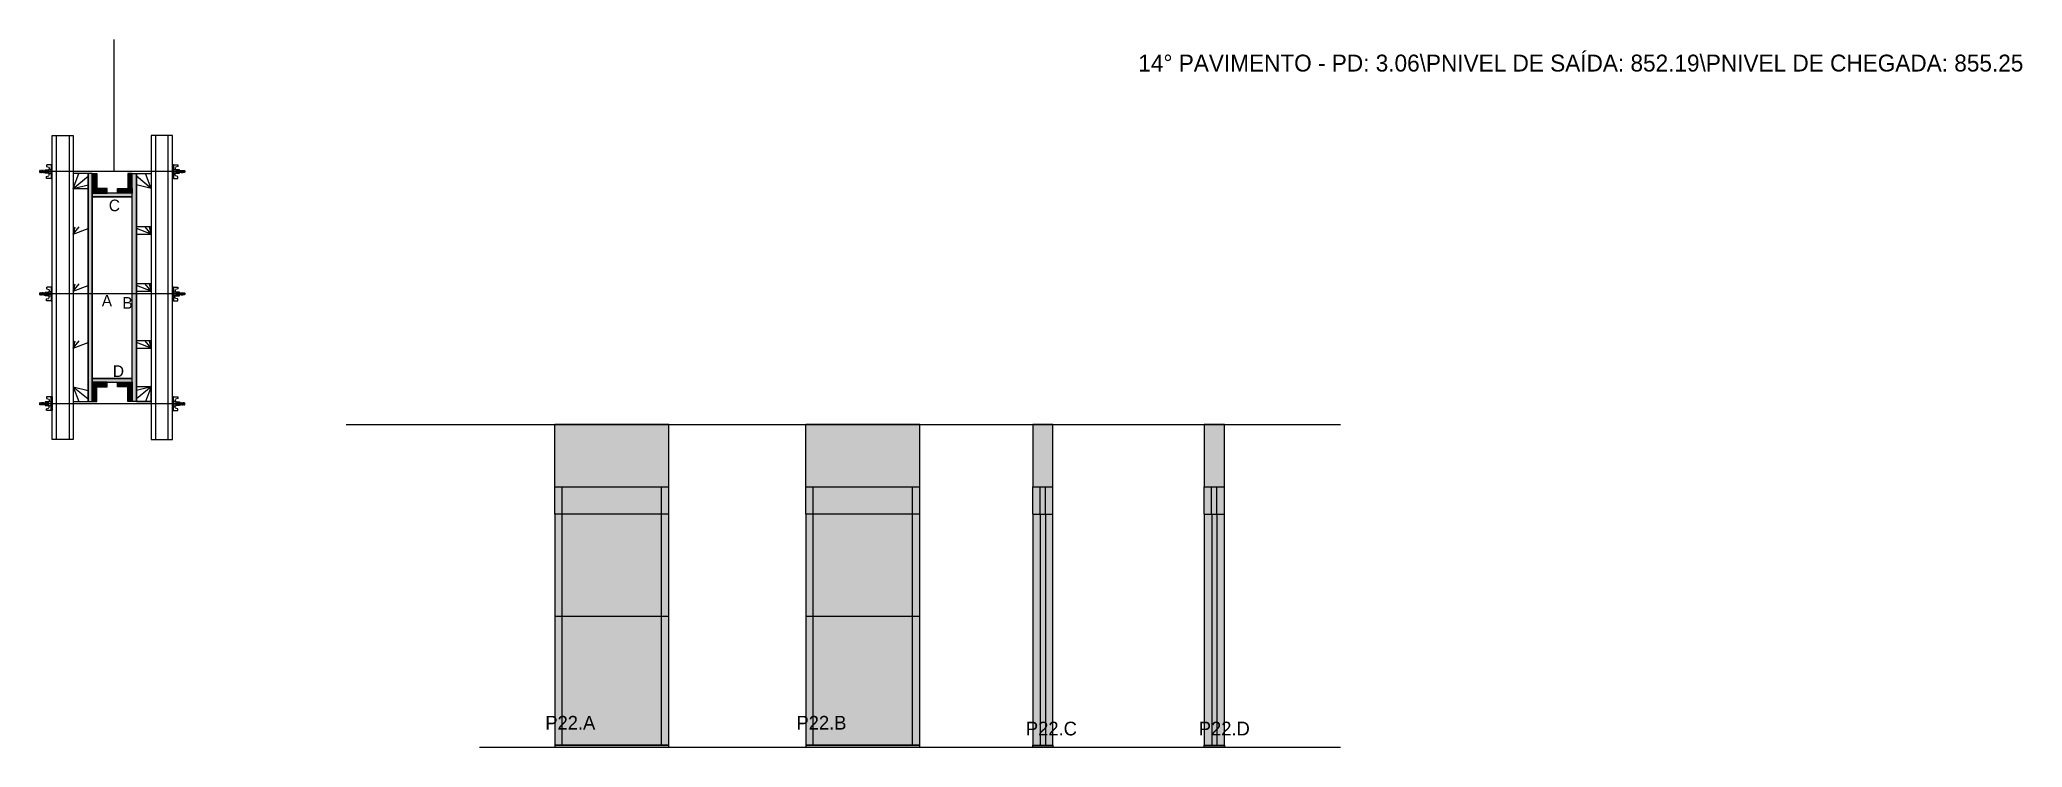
# Model space of a CAD drawing. Header units: metres. Extents: x 7397 to 9275, y 6288 to 6958.
import ezdxf

# ---------------------------------------------------------------- set-up
doc = ezdxf.new("R2010")
doc.units = ezdxf.units.M
for name, color, linetype in [('CHAPA', 7, 'Continuous'), ('COTA', 7, 'Continuous'), ('Hachura', 7, 'Continuous'), ('Madeira', 7, 'Continuous'), ('NOMENCLATURA', 7, 'Continuous'), ('Nível', 7, 'Continuous'), ('Painéis', 7, 'Continuous'), ('Perfil Metálico', 7, 'Continuous'), ('SARR_2.2x7', 7, 'Continuous'), ('SARRAFO', 7, 'Continuous'), ('Texto Seção', 7, 'Continuous'), ('TEXTO_GERAL', 7, 'Continuous')]:
    doc.layers.add(name, color=color, linetype=linetype)

msp = doc.modelspace()

# ---------------------------------------------------------------- hatches: boundary and pattern name
at = {"layer": 'COTA'}
h = msp.add_hatch(color=7, dxfattribs=at)
h.dxf.hatch_style = 1
h.paths.add_polyline_path([(7884.8, 6593.6), (7884.8, 6534.6), (7884.8, 6534.6), (7992.8, 6534.6), (7992.8, 6534.6), (7992.8, 6593.6), (7992.8, 6593.6), (7884.8, 6593.6)])
h = msp.add_hatch(color=7, dxfattribs=at)
h.dxf.hatch_style = 1
h.paths.add_polyline_path([(8122.7, 6593.6), (8122.7, 6534.6), (8122.7, 6534.6), (8230.7, 6534.6), (8230.7, 6534.6), (8230.7, 6593.6), (8230.7, 6593.6), (8122.7, 6593.6)])
h = msp.add_hatch(color=7, dxfattribs=at)
h.dxf.hatch_style = 1
h.paths.add_polyline_path([(8356.7, 6534.6), (8356.7, 6593.6), (8356.7, 6593.6), (8337.7, 6593.6), (8337.7, 6593.6), (8337.7, 6534.6), (8337.7, 6534.6), (8356.7, 6534.6), (8356.7, 6534.6)])
h = msp.add_hatch(color=7, dxfattribs=at)
h.dxf.hatch_style = 1
h.paths.add_polyline_path([(8519.2, 6534.6), (8519.2, 6593.6), (8519.2, 6593.6), (8500.2, 6593.6), (8500.2, 6593.6), (8500.2, 6534.6), (8500.2, 6534.6), (8519.2, 6534.6), (8519.2, 6534.6)])
at = {"layer": 'Hachura'}
h = msp.add_hatch(color=7, dxfattribs=at)
h.dxf.hatch_style = 1
h.paths.add_polyline_path([(7446.5, 6831.3), (7442.5, 6831.3), (7442.5, 6831.3), (7442.5, 6615.3), (7442.5, 6615.3), (7446.5, 6615.3), (7446.5, 6615.3), (7446.5, 6831.3)])
h = msp.add_hatch(color=7, dxfattribs=at)
h.dxf.hatch_style = 1
h.paths.add_polyline_path([(7446.5, 6831.3), (7442.5, 6831.3), (7442.5, 6831.3), (7442.5, 6615.3), (7442.5, 6615.3), (7446.5, 6615.3), (7446.5, 6615.3), (7446.5, 6831.3)])
h = msp.add_hatch(color=7, dxfattribs=at)
h.dxf.hatch_style = 1
h.paths.add_polyline_path([(7446.5, 6817.3), (7450.9, 6817.3), (7450.9, 6817.3), (7450.9, 6831.3), (7450.9, 6831.3), (7446.5, 6831.3), (7446.5, 6831.3), (7446.5, 6817.3)])
h = msp.add_hatch(color=7, dxfattribs=at)
h.dxf.hatch_style = 1
h.paths.add_polyline_path([(7484.5, 6817.3), (7480.1, 6817.3), (7480.1, 6817.3), (7480.1, 6831.3), (7480.1, 6831.3), (7484.5, 6831.3), (7484.5, 6831.3), (7484.5, 6817.3)])
h = msp.add_hatch(color=7, dxfattribs=at)
h.dxf.hatch_style = 1
h.paths.add_polyline_path([(7484.5, 6831.3), (7488.5, 6831.3), (7488.5, 6831.3), (7488.5, 6615.3), (7488.5, 6615.3), (7484.5, 6615.3), (7484.5, 6615.3), (7484.5, 6831.3)])
h = msp.add_hatch(color=7, dxfattribs=at)
h.dxf.hatch_style = 1
h.paths.add_polyline_path([(7484.5, 6831.3), (7488.5, 6831.3), (7488.5, 6831.3), (7488.5, 6615.3), (7488.5, 6615.3), (7484.5, 6615.3), (7484.5, 6615.3), (7484.5, 6831.3)])
h = msp.add_hatch(color=7, dxfattribs=at)
h.dxf.hatch_style = 1
h.paths.add_polyline_path([(7446.5, 6812.9), (7446.5, 6817.3), (7446.5, 6817.3), (7460.5, 6817.3), (7460.5, 6817.3), (7460.5, 6812.9), (7460.5, 6812.9), (7446.5, 6812.9)])
h = msp.add_hatch(color=7, dxfattribs=at)
h.dxf.hatch_style = 1
h.paths.add_polyline_path([(7484.5, 6809.3), (7484.5, 6812.9), (7484.5, 6812.9), (7446.5, 6812.9), (7446.5, 6812.9), (7446.5, 6809.3), (7446.5, 6809.3), (7484.5, 6809.3)])
h = msp.add_hatch(color=7, dxfattribs=at)
h.dxf.hatch_style = 1
h.paths.add_polyline_path([(7484.5, 6809.3), (7484.5, 6812.9), (7484.5, 6812.9), (7446.5, 6812.9), (7446.5, 6812.9), (7446.5, 6809.3), (7446.5, 6809.3), (7484.5, 6809.3)])
h = msp.add_hatch(color=7, dxfattribs=at)
h.dxf.hatch_style = 1
h.paths.add_polyline_path([(7484.5, 6812.9), (7484.5, 6817.3), (7484.5, 6817.3), (7470.5, 6817.3), (7470.5, 6817.3), (7470.5, 6812.9), (7470.5, 6812.9), (7484.5, 6812.9)])
h = msp.add_hatch(color=7, dxfattribs=at)
h.dxf.hatch_style = 1
h.paths.add_polyline_path([(7484.5, 6633.7), (7484.5, 6637.3), (7484.5, 6637.3), (7446.5, 6637.3), (7446.5, 6637.3), (7446.5, 6633.7), (7446.5, 6633.7), (7484.5, 6633.7)])
h = msp.add_hatch(color=7, dxfattribs=at)
h.dxf.hatch_style = 1
h.paths.add_polyline_path([(7484.5, 6633.7), (7484.5, 6637.3), (7484.5, 6637.3), (7446.5, 6637.3), (7446.5, 6637.3), (7446.5, 6633.7), (7446.5, 6633.7), (7484.5, 6633.7)])
h = msp.add_hatch(color=7, dxfattribs=at)
h.dxf.hatch_style = 1
h.paths.add_polyline_path([(7446.5, 6629.3), (7446.5, 6633.7), (7446.5, 6633.7), (7460.5, 6633.7), (7460.5, 6633.7), (7460.5, 6629.3), (7460.5, 6629.3), (7446.5, 6629.3)])
h = msp.add_hatch(color=7, dxfattribs=at)
h.dxf.hatch_style = 1
h.paths.add_polyline_path([(7484.5, 6629.3), (7484.5, 6633.7), (7484.5, 6633.7), (7470.5, 6633.7), (7470.5, 6633.7), (7470.5, 6629.3), (7470.5, 6629.3), (7484.5, 6629.3)])
h = msp.add_hatch(color=7, dxfattribs=at)
h.dxf.hatch_style = 1
h.paths.add_polyline_path([(7446.5, 6629.3), (7450.9, 6629.3), (7450.9, 6629.3), (7450.9, 6615.3), (7450.9, 6615.3), (7446.5, 6615.3), (7446.5, 6615.3), (7446.5, 6629.3)])
h = msp.add_hatch(color=7, dxfattribs=at)
h.dxf.hatch_style = 1
h.paths.add_polyline_path([(7484.5, 6629.3), (7480.1, 6629.3), (7480.1, 6629.3), (7480.1, 6615.3), (7480.1, 6615.3), (7484.5, 6615.3), (7484.5, 6615.3), (7484.5, 6629.3)])
h = msp.add_hatch(color=7, dxfattribs=at)
h.dxf.hatch_style = 1
h.paths.add_polyline_path([(7992.8, 6534.6), (7884.8, 6534.6), (7884.8, 6534.6), (7884.8, 6287.6), (7884.8, 6287.6), (7992.8, 6287.6), (7992.8, 6287.6), (7992.8, 6534.6)])
h = msp.add_hatch(color=7, dxfattribs=at)
h.dxf.hatch_style = 1
h.paths.add_polyline_path([(8230.7, 6534.6), (8122.7, 6534.6), (8122.7, 6534.6), (8122.7, 6287.6), (8122.7, 6287.6), (8230.7, 6287.6), (8230.7, 6287.6), (8230.7, 6534.6)])
h = msp.add_hatch(color=7, dxfattribs=at)
h.dxf.hatch_style = 1
h.paths.add_polyline_path([(8356.7, 6534.6), (8337.7, 6534.6), (8337.7, 6534.6), (8337.7, 6287.6), (8337.7, 6287.6), (8356.7, 6287.6), (8356.7, 6287.6), (8356.7, 6534.6)])
h = msp.add_hatch(color=7, dxfattribs=at)
h.dxf.hatch_style = 1
h.paths.add_polyline_path([(8519.2, 6534.6), (8500.2, 6534.6), (8500.2, 6534.6), (8500.2, 6287.6), (8500.2, 6287.6), (8519.2, 6287.6), (8519.2, 6287.6), (8519.2, 6534.6)])

# ---------------------------------------------------------------- linework, layer by layer
at = {"layer": 'CHAPA', "color": 7, "lineweight": 25}
for points in [[(7446.5, 6831.3), (7442.5, 6831.3), (7442.5, 6615.3), (7446.5, 6615.3)], [(7446.5, 6831.3), (7442.5, 6831.3), (7442.5, 6615.3), (7446.5, 6615.3)], [(7484.5, 6831.3), (7488.5, 6831.3), (7488.5, 6615.3), (7484.5, 6615.3)], [(7484.5, 6831.3), (7488.5, 6831.3), (7488.5, 6615.3), (7484.5, 6615.3)], [(7484.5, 6809.3), (7484.5, 6812.9), (7446.5, 6812.9), (7446.5, 6809.3)], [(7484.5, 6809.3), (7484.5, 6812.9), (7446.5, 6812.9), (7446.5, 6809.3)], [(7484.5, 6633.7), (7484.5, 6637.3), (7446.5, 6637.3), (7446.5, 6633.7)], [(7484.5, 6633.7), (7484.5, 6637.3), (7446.5, 6637.3), (7446.5, 6633.7)]]:
    msp.add_lwpolyline(points, close=True, dxfattribs=at)
at = {"layer": 'COTA', "color": 7, "lineweight": 25}
for p, q in [((7884.8, 6534.6), (7884.8, 6593.6)), ((7992.8, 6593.6), (7884.8, 6593.6)), ((7992.8, 6534.6), (7992.8, 6593.6)), ((8230.7, 6593.6), (8122.7, 6593.6)), ((8122.7, 6534.6), (8122.7, 6593.6)), ((8230.7, 6534.6), (8230.7, 6593.6))]:
    msp.add_line(p, q, dxfattribs=at)
for points in [[(8356.7, 6534.6), (8356.7, 6593.6), (8337.7, 6593.6), (8337.7, 6534.6)], [(8519.2, 6534.6), (8519.2, 6593.6), (8500.2, 6593.6), (8500.2, 6534.6)]]:
    msp.add_lwpolyline(points, dxfattribs=at)
at = {"layer": 'Defpoints', "color": 7, "lineweight": 25}
msp.add_line((7467.4, 6833.3), (7467.4, 6958.3), dxfattribs=at)
at = {"layer": 'Hachura', "color": 7, "lineweight": 25}
for p, q in [((7403.3, 6839.7), (7403.3, 6838.1)), ((7408.5, 6839.7), (7403.4, 6839.7)), ((7407.6, 6839.7), (7407.6, 6826.8)), ((7407.6, 6839.7), (7407.6, 6834.6)), ((7407.6, 6839.6), (7408.5, 6839.6)), ((7407.6, 6839.4), (7408.5, 6839.4)), ((7407.6, 6839.1), (7408.5, 6839.1)), ((7407.6, 6838.6), (7408.5, 6838.6)), ((7408.5, 6826.8), (7408.5, 6839.7)), ((7522.5, 6826.8), (7522.5, 6839.7)), ((7522.5, 6839.7), (7527.6, 6839.7)), ((7523.4, 6839.6), (7522.5, 6839.6)), ((7523.4, 6839.4), (7522.5, 6839.4)), ((7523.4, 6839.1), (7522.5, 6839.1)), ((7523.4, 6838.6), (7522.5, 6838.6)), ((7523.4, 6839.7), (7523.4, 6826.8)), ((7523.4, 6839.7), (7523.4, 6834.6)), ((7527.6, 6839.7), (7527.6, 6838.1)), ((7397, 6834.3), (7396.7, 6834)), ((7396.7, 6834), (7396.7, 6832.7)), ((7397, 6832.4), (7396.7, 6832.7)), ((7397.3, 6834.3), (7397, 6834.3)), ((7397, 6834.3), (7397, 6834.3)), ((7397, 6832.4), (7397, 6834.3)), ((7397.7, 6832.4), (7397, 6833.7)), ((7397.6, 6832.3), (7397, 6833.4)), ((7397, 6832.9), (7397.3, 6832.2)), ((7397, 6832.6), (7397.1, 6832.4)), ((7397.1, 6832.4), (7397, 6832.4)), ((7397.3, 6834.3), (7398.3, 6832.4)), ((7397.3, 6834.3), (7398.3, 6832.4)), ((7397.4, 6834.4), (7398.5, 6832.2)), ((7398.7, 6832.3), (7397.7, 6834.4)), ((7397.7, 6832.4), (7398.3, 6832.4)), ((7398.5, 6834.3), (7397.8, 6834.3)), ((7398.8, 6832.4), (7397.8, 6834.3)), ((7398.5, 6834.3), (7399.5, 6832.4)), ((7398.6, 6834.4), (7399.7, 6832.2)), ((7399.9, 6832.3), (7398.8, 6834.4)), ((7399.5, 6832.4), (7398.8, 6832.4)), ((7399.7, 6834.3), (7399, 6834.3)), ((7400, 6832.4), (7399, 6834.3)), ((7399.2, 6834.3), (7399, 6834.3)), ((7399.7, 6834.4), (7400.8, 6832.2)), ((7399.7, 6834.3), (7400.6, 6832.4)), ((7401.1, 6832.3), (7400, 6834.4)), ((7400.2, 6832.4), (7400, 6832.4)), ((7400.8, 6834.3), (7400.2, 6834.3)), ((7401.1, 6832.4), (7400.2, 6834.3)), ((7400.2, 6832.4), (7400.6, 6832.4)), ((7400.8, 6834.3), (7401.8, 6832.4)), ((7401.8, 6833.2), (7401.1, 6834.4)), ((7401.1, 6832.4), (7401.8, 6832.4)), ((7401.8, 6833.4), (7401.3, 6834.3)), ((7401.8, 6834.3), (7401.3, 6834.3)), ((7533.3, 6833.3), (7401.5, 6833.3)), ((7401.8, 6831.6), (7401.8, 6835)), ((7401.8, 6831.6), (7401.8, 6835)), ((7401.8, 6835), (7405, 6835)), ((7401.8, 6833.9), (7405, 6833.9)), ((7401.8, 6832.4), (7405, 6832.4)), ((7405, 6831.6), (7401.8, 6831.6)), ((7403.3, 6838.1), (7405.5, 6837.5)), ((7403.3, 6828.5), (7405.5, 6829.1)), ((7403.3, 6826.8), (7403.3, 6828.5)), ((7407.6, 6826.8), (7403.3, 6826.8)), ((7405, 6835.2), (7405, 6831.4)), ((7407.6, 6835.2), (7405, 6835.2)), ((7405, 6831.4), (7405, 6831.6)), ((7405, 6831.4), (7405, 6831.6)), ((7405, 6831.4), (7407.6, 6831.4)), ((7407.6, 6833.6), (7405.6, 6833.6)), ((7405.6, 6833.1), (7407.6, 6833.1)), ((7405.8, 6837.2), (7405.8, 6835.2)), ((7405.8, 6829.4), (7405.8, 6831.4)), ((7407.6, 6837.7), (7408.5, 6837.7)), ((7407.6, 6836.3), (7408.5, 6836.3)), ((7407.6, 6833.3), (7407.6, 6835.2)), ((7407.6, 6834.6), (7407.6, 6833.9)), ((7407.6, 6833.3), (7408.5, 6833.3)), ((7407.6, 6830.3), (7408.5, 6830.3)), ((7407.6, 6828.8), (7408.5, 6828.8)), ((7407.6, 6828), (7408.5, 6828)), ((7407.6, 6827.5), (7408.5, 6827.5)), ((7407.6, 6827.2), (7408.5, 6827.2)), ((7407.6, 6827), (7408.5, 6827)), ((7407.6, 6826.8), (7408.5, 6826.8)), ((7407.9, 6834.2), (7407.7, 6834.2)), ((7407.7, 6832.3), (7408.1, 6832.3)), ((7408.3, 6834.2), (7407.9, 6834.2)), ((7408.5, 6827.8), (7408.5, 6835.6)), ((7523.4, 6837.7), (7522.5, 6837.7)), ((7523.4, 6836.3), (7522.5, 6836.3)), ((7522.5, 6827.8), (7522.5, 6835.6)), ((7523.4, 6833.3), (7522.5, 6833.3)), ((7523.4, 6830.3), (7522.5, 6830.3)), ((7523.4, 6828.8), (7522.5, 6828.8)), ((7523.4, 6828), (7522.5, 6828)), ((7523.4, 6827.5), (7522.5, 6827.5)), ((7523.4, 6827.2), (7522.5, 6827.2)), ((7523.4, 6827), (7522.5, 6827)), ((7523.4, 6826.8), (7522.5, 6826.8)), ((7522.6, 6834.2), (7523.1, 6834.2)), ((7523.3, 6832.3), (7522.8, 6832.3)), ((7523.1, 6834.2), (7523.3, 6834.2)), ((7523.4, 6833.3), (7523.4, 6835.2)), ((7523.4, 6835.2), (7526, 6835.2)), ((7523.4, 6834.6), (7523.4, 6833.9)), ((7523.4, 6833.6), (7525.4, 6833.6)), ((7525.4, 6833.1), (7523.4, 6833.1)), ((7526, 6831.4), (7523.4, 6831.4)), ((7523.4, 6826.8), (7527.6, 6826.8)), ((7525.2, 6837.2), (7525.2, 6835.2)), ((7525.2, 6829.4), (7525.2, 6831.4)), ((7527.6, 6838.1), (7525.4, 6837.5)), ((7527.6, 6828.5), (7525.4, 6829.1)), ((7526, 6835.2), (7526, 6831.4)), ((7529.2, 6835), (7526, 6835)), ((7529.2, 6833.9), (7526, 6833.9)), ((7529.2, 6832.4), (7526, 6832.4)), ((7526, 6831.6), (7529.2, 6831.6)), ((7526, 6831.4), (7526, 6831.6)), ((7526, 6831.4), (7526, 6831.6)), ((7527.6, 6826.8), (7527.6, 6828.5)), ((7529.1, 6831.6), (7529.1, 6835)), ((7529.2, 6831.6), (7529.2, 6835)), ((7529.2, 6833.2), (7529.8, 6834.4)), ((7530.2, 6834.3), (7529.2, 6832.4)), ((7529.2, 6833.4), (7529.6, 6834.3)), ((7529.2, 6834.3), (7529.6, 6834.3)), ((7529.8, 6832.4), (7529.2, 6832.4)), ((7529.8, 6832.4), (7530.8, 6834.3)), ((7529.9, 6832.3), (7531, 6834.4)), ((7531.2, 6834.4), (7530.1, 6832.2)), ((7530.2, 6834.3), (7530.8, 6834.3)), ((7531.3, 6834.3), (7530.4, 6832.4)), ((7530.8, 6832.4), (7530.4, 6832.4)), ((7530.8, 6832.4), (7531, 6832.4)), ((7531, 6832.4), (7532, 6834.3)), ((7531.1, 6832.3), (7532.1, 6834.4)), ((7532.4, 6834.4), (7531.3, 6832.2)), ((7531.3, 6834.3), (7532, 6834.3)), ((7532.5, 6834.3), (7531.5, 6832.4)), ((7531.5, 6832.4), (7532.2, 6832.4)), ((7531.8, 6834.3), (7532, 6834.3)), ((7532.2, 6832.3), (7533.3, 6834.4)), ((7532.2, 6832.4), (7533.1, 6834.3)), ((7533.6, 6834.4), (7532.5, 6832.2)), ((7532.5, 6834.3), (7533.1, 6834.3)), ((7533.6, 6834.3), (7532.7, 6832.4)), ((7533.6, 6834.3), (7532.7, 6832.4)), ((7533.3, 6832.4), (7532.7, 6832.4)), ((7533.3, 6832.4), (7534, 6833.7)), ((7533.4, 6832.3), (7534, 6833.4)), ((7533.6, 6834.3), (7534, 6834.3)), ((7534, 6832.9), (7533.6, 6832.2)), ((7534, 6832.6), (7533.8, 6832.4)), ((7533.8, 6832.4), (7534, 6832.4)), ((7534, 6834.3), (7534, 6834.3)), ((7534, 6834.3), (7534.3, 6834)), ((7534, 6832.4), (7534, 6834.3)), ((7534, 6832.4), (7534.3, 6832.7)), ((7534.3, 6834), (7534.3, 6832.7)), ((7397, 6718.3), (7396.7, 6718)), ((7396.7, 6718), (7396.7, 6716.7)), ((7397, 6716.4), (7396.7, 6716.7)), ((7397.3, 6718.3), (7397, 6718.3)), ((7397, 6718.3), (7397, 6718.3)), ((7397, 6716.4), (7397, 6718.3)), ((7397.7, 6716.4), (7397, 6717.7)), ((7397.6, 6716.3), (7397, 6717.4)), ((7397, 6716.9), (7397.3, 6716.2)), ((7397, 6716.6), (7397.1, 6716.4)), ((7397.1, 6716.4), (7397, 6716.4)), ((7397.3, 6718.3), (7398.3, 6716.4)), ((7397.3, 6718.3), (7398.3, 6716.4)), ((7397.4, 6718.4), (7398.5, 6716.2)), ((7398.7, 6716.3), (7397.7, 6718.4)), ((7397.7, 6716.4), (7398.3, 6716.4)), ((7398.5, 6718.3), (7397.8, 6718.3)), ((7398.8, 6716.4), (7397.8, 6718.3)), ((7398.5, 6718.3), (7399.5, 6716.4)), ((7398.6, 6718.4), (7399.7, 6716.2)), ((7399.9, 6716.3), (7398.8, 6718.4)), ((7399.5, 6716.4), (7398.8, 6716.4)), ((7399.7, 6718.3), (7399, 6718.3)), ((7400, 6716.4), (7399, 6718.3)), ((7399.2, 6718.3), (7399, 6718.3)), ((7399.7, 6718.4), (7400.8, 6716.2)), ((7399.7, 6718.3), (7400.6, 6716.4)), ((7401.1, 6716.3), (7400, 6718.4)), ((7400.2, 6716.4), (7400, 6716.4)), ((7400.8, 6718.3), (7400.2, 6718.3)), ((7401.1, 6716.4), (7400.2, 6718.3)), ((7400.2, 6716.4), (7400.6, 6716.4)), ((7400.8, 6718.3), (7401.8, 6716.4)), ((7401.8, 6717.2), (7401.1, 6718.4)), ((7401.1, 6716.4), (7401.8, 6716.4)), ((7401.8, 6717.4), (7401.3, 6718.3)), ((7401.8, 6718.3), (7401.3, 6718.3)), ((7533.3, 6717.3), (7401.5, 6717.3)), ((7401.8, 6715.6), (7401.8, 6719)), ((7401.8, 6715.6), (7401.8, 6719)), ((7401.8, 6719), (7405, 6719)), ((7401.8, 6717.9), (7405, 6717.9)), ((7401.8, 6716.4), (7405, 6716.4)), ((7405, 6715.6), (7401.8, 6715.6)), ((7403.3, 6723.7), (7403.3, 6722.1)), ((7403.3, 6722.1), (7405.5, 6721.5)), ((7403.3, 6712.5), (7405.5, 6713.1)), ((7403.3, 6710.8), (7403.3, 6712.5)), ((7407.6, 6710.8), (7403.3, 6710.8)), ((7408.5, 6723.7), (7403.4, 6723.7)), ((7405, 6719.2), (7405, 6715.4)), ((7407.6, 6719.2), (7405, 6719.2)), ((7405, 6715.4), (7405, 6715.6)), ((7405, 6715.4), (7405, 6715.6)), ((7405, 6715.4), (7407.6, 6715.4)), ((7407.6, 6717.6), (7405.6, 6717.6)), ((7405.6, 6717.1), (7407.6, 6717.1)), ((7405.8, 6721.2), (7405.8, 6719.2)), ((7405.8, 6713.4), (7405.8, 6715.4)), ((7407.6, 6723.7), (7407.6, 6710.8)), ((7407.6, 6723.7), (7407.6, 6718.6)), ((7407.6, 6723.6), (7408.5, 6723.6)), ((7407.6, 6723.4), (7408.5, 6723.4)), ((7407.6, 6723.1), (7408.5, 6723.1)), ((7407.6, 6722.6), (7408.5, 6722.6)), ((7407.6, 6721.7), (7408.5, 6721.7)), ((7407.6, 6720.3), (7408.5, 6720.3)), ((7407.6, 6717.3), (7407.6, 6719.2)), ((7407.6, 6718.6), (7407.6, 6717.9)), ((7407.6, 6717.3), (7408.5, 6717.3)), ((7407.6, 6714.3), (7408.5, 6714.3)), ((7407.6, 6712.8), (7408.5, 6712.8)), ((7407.6, 6712), (7408.5, 6712)), ((7407.6, 6711.5), (7408.5, 6711.5)), ((7407.6, 6711.2), (7408.5, 6711.2)), ((7407.6, 6711), (7408.5, 6711)), ((7407.6, 6710.8), (7408.5, 6710.8)), ((7407.9, 6718.2), (7407.7, 6718.2)), ((7407.7, 6716.3), (7408.1, 6716.3)), ((7408.3, 6718.2), (7407.9, 6718.2)), ((7408.5, 6710.8), (7408.5, 6723.7)), ((7408.5, 6711.8), (7408.5, 6719.6)), ((7522.5, 6710.8), (7522.5, 6723.7)), ((7522.5, 6723.7), (7527.6, 6723.7)), ((7523.4, 6723.6), (7522.5, 6723.6)), ((7523.4, 6723.4), (7522.5, 6723.4)), ((7523.4, 6723.1), (7522.5, 6723.1)), ((7523.4, 6722.6), (7522.5, 6722.6)), ((7523.4, 6721.7), (7522.5, 6721.7)), ((7523.4, 6720.3), (7522.5, 6720.3)), ((7522.5, 6711.8), (7522.5, 6719.6)), ((7523.4, 6717.3), (7522.5, 6717.3)), ((7523.4, 6714.3), (7522.5, 6714.3)), ((7523.4, 6712.8), (7522.5, 6712.8)), ((7523.4, 6712), (7522.5, 6712)), ((7523.4, 6711.5), (7522.5, 6711.5)), ((7523.4, 6711.2), (7522.5, 6711.2)), ((7523.4, 6711), (7522.5, 6711)), ((7523.4, 6710.8), (7522.5, 6710.8)), ((7522.6, 6718.2), (7523.1, 6718.2)), ((7523.3, 6716.3), (7522.8, 6716.3)), ((7523.1, 6718.2), (7523.3, 6718.2)), ((7523.4, 6723.7), (7523.4, 6710.8)), ((7523.4, 6723.7), (7523.4, 6718.6)), ((7523.4, 6717.3), (7523.4, 6719.2)), ((7523.4, 6719.2), (7526, 6719.2)), ((7523.4, 6718.6), (7523.4, 6717.9)), ((7523.4, 6717.6), (7525.4, 6717.6)), ((7525.4, 6717.1), (7523.4, 6717.1)), ((7526, 6715.4), (7523.4, 6715.4)), ((7523.4, 6710.8), (7527.6, 6710.8)), ((7525.2, 6721.2), (7525.2, 6719.2)), ((7525.2, 6713.4), (7525.2, 6715.4)), ((7527.6, 6722.1), (7525.4, 6721.5)), ((7527.6, 6712.5), (7525.4, 6713.1)), ((7526, 6719.2), (7526, 6715.4)), ((7529.2, 6719), (7526, 6719)), ((7529.2, 6717.9), (7526, 6717.9)), ((7529.2, 6716.4), (7526, 6716.4)), ((7526, 6715.6), (7529.2, 6715.6)), ((7526, 6715.4), (7526, 6715.6)), ((7526, 6715.4), (7526, 6715.6)), ((7527.6, 6723.7), (7527.6, 6722.1)), ((7527.6, 6710.8), (7527.6, 6712.5)), ((7529.1, 6715.6), (7529.1, 6719)), ((7529.2, 6715.6), (7529.2, 6719)), ((7529.2, 6717.2), (7529.8, 6718.4)), ((7530.2, 6718.3), (7529.2, 6716.4)), ((7529.2, 6717.4), (7529.6, 6718.3)), ((7529.2, 6718.3), (7529.6, 6718.3)), ((7529.8, 6716.4), (7529.2, 6716.4)), ((7529.8, 6716.4), (7530.8, 6718.3)), ((7529.9, 6716.3), (7531, 6718.4)), ((7531.2, 6718.4), (7530.1, 6716.2)), ((7530.2, 6718.3), (7530.8, 6718.3)), ((7531.3, 6718.3), (7530.4, 6716.4)), ((7530.8, 6716.4), (7530.4, 6716.4)), ((7530.8, 6716.4), (7531, 6716.4)), ((7531, 6716.4), (7532, 6718.3)), ((7531.1, 6716.3), (7532.1, 6718.4)), ((7532.4, 6718.4), (7531.3, 6716.2)), ((7531.3, 6718.3), (7532, 6718.3)), ((7532.5, 6718.3), (7531.5, 6716.4)), ((7531.5, 6716.4), (7532.2, 6716.4)), ((7531.8, 6718.3), (7532, 6718.3)), ((7532.2, 6716.3), (7533.3, 6718.4)), ((7532.2, 6716.4), (7533.1, 6718.3)), ((7533.6, 6718.4), (7532.5, 6716.2)), ((7532.5, 6718.3), (7533.1, 6718.3)), ((7533.6, 6718.3), (7532.7, 6716.4)), ((7533.6, 6718.3), (7532.7, 6716.4)), ((7533.3, 6716.4), (7532.7, 6716.4)), ((7533.3, 6716.4), (7534, 6717.7)), ((7533.4, 6716.3), (7534, 6717.4)), ((7533.6, 6718.3), (7534, 6718.3)), ((7534, 6716.9), (7533.6, 6716.2)), ((7534, 6716.6), (7533.8, 6716.4)), ((7533.8, 6716.4), (7534, 6716.4)), ((7534, 6718.3), (7534, 6718.3)), ((7534, 6718.3), (7534.3, 6718)), ((7534, 6716.4), (7534, 6718.3)), ((7534, 6716.4), (7534.3, 6716.7)), ((7534.3, 6718), (7534.3, 6716.7)), ((7397, 6614.2), (7396.7, 6613.9)), ((7396.7, 6612.6), (7396.7, 6613.9)), ((7397, 6613.7), (7397.3, 6614.3)), ((7397.6, 6614.3), (7397, 6613.2)), ((7397, 6613.9), (7397.1, 6614.2)), ((7397.1, 6614.2), (7397, 6614.2)), ((7397.7, 6614.2), (7397, 6612.9)), ((7397, 6614.2), (7397, 6612.3)), ((7397.3, 6612.3), (7398.3, 6614.2)), ((7397.3, 6612.3), (7398.3, 6614.2)), ((7397.4, 6612.2), (7398.5, 6614.3)), ((7398.7, 6614.3), (7397.7, 6612.1)), ((7397.7, 6614.2), (7398.3, 6614.2)), ((7398.8, 6614.2), (7397.8, 6612.3)), ((7398.5, 6612.3), (7399.5, 6614.2)), ((7398.6, 6612.2), (7399.7, 6614.3)), ((7399.9, 6614.3), (7398.8, 6612.1)), ((7399.5, 6614.2), (7398.8, 6614.2)), ((7400, 6614.2), (7399, 6612.3)), ((7399.7, 6612.2), (7400.8, 6614.3)), ((7399.7, 6612.3), (7400.6, 6614.2)), ((7401.1, 6614.3), (7400, 6612.1)), ((7400.2, 6614.2), (7400, 6614.2)), ((7400.2, 6614.2), (7400.6, 6614.2)), ((7401.1, 6614.2), (7400.2, 6612.3)), ((7400.8, 6612.3), (7401.8, 6614.2)), ((7401.1, 6614.2), (7401.8, 6614.2)), ((7401.8, 6613.4), (7401.1, 6612.1)), ((7401.8, 6613.2), (7401.3, 6612.3)), ((7533.3, 6613.3), (7401.5, 6613.3)), ((7401.8, 6615), (7401.8, 6611.6)), ((7401.8, 6615), (7401.8, 6611.6)), ((7405, 6615), (7401.8, 6615)), ((7401.8, 6614.2), (7405, 6614.2)), ((7407.6, 6619.7), (7403.3, 6619.7)), ((7403.3, 6619.7), (7403.3, 6618.1)), ((7403.3, 6618.1), (7405.5, 6617.5)), ((7405, 6611.4), (7405, 6615.2)), ((7405, 6615.2), (7407.6, 6615.2)), ((7405, 6615.2), (7405, 6615)), ((7405, 6615.2), (7405, 6615)), ((7405.6, 6613.5), (7407.6, 6613.5)), ((7407.6, 6613), (7405.6, 6613)), ((7405.8, 6617.2), (7405.8, 6615.2)), ((7407.6, 6606.8), (7407.6, 6619.7)), ((7407.6, 6619.7), (7408.5, 6619.7)), ((7407.6, 6619.6), (7408.5, 6619.6)), ((7407.6, 6619.4), (7408.5, 6619.4)), ((7407.6, 6619.1), (7408.5, 6619.1)), ((7407.6, 6618.6), (7408.5, 6618.6)), ((7407.6, 6617.7), (7408.5, 6617.7)), ((7407.6, 6616.3), (7408.5, 6616.3)), ((7407.6, 6613.3), (7407.6, 6611.4)), ((7407.6, 6613.3), (7408.5, 6613.3)), ((7407.7, 6614.3), (7408.1, 6614.3)), ((7408.5, 6619.7), (7408.5, 6606.8)), ((7408.5, 6618.8), (7408.5, 6611)), ((7522.5, 6619.7), (7522.5, 6606.8)), ((7523.4, 6619.7), (7522.5, 6619.7)), ((7523.4, 6619.6), (7522.5, 6619.6)), ((7523.4, 6619.4), (7522.5, 6619.4)), ((7523.4, 6619.1), (7522.5, 6619.1)), ((7522.5, 6618.8), (7522.5, 6611)), ((7523.4, 6618.6), (7522.5, 6618.6)), ((7523.4, 6617.7), (7522.5, 6617.7)), ((7523.4, 6616.3), (7522.5, 6616.3)), ((7523.4, 6613.3), (7522.5, 6613.3)), ((7523.3, 6614.3), (7522.8, 6614.3)), ((7523.4, 6606.8), (7523.4, 6619.7)), ((7523.4, 6619.7), (7527.6, 6619.7)), ((7526, 6615.2), (7523.4, 6615.2)), ((7525.4, 6613.5), (7523.4, 6613.5)), ((7523.4, 6613.3), (7523.4, 6611.4)), ((7523.4, 6613), (7525.4, 6613)), ((7525.2, 6617.2), (7525.2, 6615.2)), ((7527.6, 6618.1), (7525.4, 6617.5)), ((7526, 6611.4), (7526, 6615.2)), ((7526, 6615.2), (7526, 6615)), ((7526, 6615.2), (7526, 6615)), ((7526, 6615), (7529.2, 6615)), ((7529.2, 6614.2), (7526, 6614.2)), ((7527.6, 6619.7), (7527.6, 6618.1)), ((7529.1, 6615), (7529.1, 6611.6)), ((7529.2, 6615), (7529.2, 6611.6)), ((7529.8, 6614.2), (7529.2, 6614.2)), ((7530.2, 6612.3), (7529.2, 6614.2)), ((7529.2, 6613.4), (7529.8, 6612.1)), ((7529.2, 6613.2), (7529.6, 6612.3)), ((7529.8, 6614.2), (7530.8, 6612.3)), ((7529.9, 6614.3), (7531, 6612.1)), ((7531.2, 6612.2), (7530.1, 6614.3)), ((7530.8, 6614.2), (7530.4, 6614.2)), ((7531.3, 6612.3), (7530.4, 6614.2)), ((7530.8, 6614.2), (7531, 6614.2)), ((7531, 6614.2), (7532, 6612.3)), ((7531.1, 6614.3), (7532.1, 6612.1)), ((7532.4, 6612.2), (7531.3, 6614.3)), ((7531.5, 6614.2), (7532.2, 6614.2)), ((7532.5, 6612.3), (7531.5, 6614.2)), ((7532.2, 6614.3), (7533.3, 6612.1)), ((7532.2, 6614.2), (7533.1, 6612.3)), ((7533.6, 6612.2), (7532.5, 6614.3)), ((7533.6, 6612.3), (7532.7, 6614.2)), ((7533.3, 6614.2), (7532.7, 6614.2)), ((7533.6, 6612.3), (7532.7, 6614.2)), ((7533.3, 6614.2), (7534, 6612.9)), ((7533.4, 6614.3), (7534, 6613.2)), ((7534, 6613.7), (7533.6, 6614.3)), ((7534, 6613.9), (7533.8, 6614.2)), ((7533.8, 6614.2), (7534, 6614.2)), ((7534, 6614.2), (7534.3, 6613.9)), ((7534, 6614.2), (7534, 6612.3)), ((7534.3, 6612.6), (7534.3, 6613.9)), ((7397, 6612.3), (7396.7, 6612.6)), ((7397.3, 6612.3), (7397, 6612.3)), ((7397, 6612.3), (7397, 6612.3)), ((7398.5, 6612.3), (7397.8, 6612.3)), ((7399.7, 6612.3), (7399, 6612.3)), ((7399.2, 6612.3), (7399, 6612.3)), ((7400.8, 6612.3), (7400.2, 6612.3)), ((7401.8, 6612.3), (7401.3, 6612.3)), ((7401.8, 6612.6), (7405, 6612.6)), ((7401.8, 6611.6), (7405, 6611.6)), ((7403.3, 6608.5), (7405.5, 6609.1)), ((7403.3, 6606.8), (7403.3, 6608.5)), ((7408.5, 6606.8), (7403.4, 6606.8)), ((7407.6, 6611.4), (7405, 6611.4)), ((7405.8, 6609.4), (7405.8, 6611.4)), ((7407.6, 6612), (7407.6, 6612.6)), ((7407.6, 6606.8), (7407.6, 6612)), ((7407.6, 6610.2), (7408.5, 6610.2)), ((7407.6, 6608.8), (7408.5, 6608.8)), ((7407.6, 6608), (7408.5, 6608)), ((7407.6, 6607.5), (7408.5, 6607.5)), ((7407.6, 6607.2), (7408.5, 6607.2)), ((7407.6, 6607), (7408.5, 6607)), ((7407.9, 6612.3), (7407.7, 6612.3)), ((7408.3, 6612.3), (7407.9, 6612.3)), ((7523.4, 6610.2), (7522.5, 6610.2)), ((7523.4, 6608.8), (7522.5, 6608.8)), ((7523.4, 6608), (7522.5, 6608)), ((7523.4, 6607.5), (7522.5, 6607.5)), ((7523.4, 6607.2), (7522.5, 6607.2)), ((7523.4, 6607), (7522.5, 6607)), ((7522.5, 6606.8), (7527.6, 6606.8)), ((7522.6, 6612.3), (7523.1, 6612.3)), ((7523.1, 6612.3), (7523.3, 6612.3)), ((7523.4, 6612), (7523.4, 6612.6)), ((7523.4, 6606.8), (7523.4, 6612)), ((7523.4, 6611.4), (7526, 6611.4)), ((7525.2, 6609.4), (7525.2, 6611.4)), ((7527.6, 6608.5), (7525.4, 6609.1)), ((7529.2, 6612.6), (7526, 6612.6)), ((7529.2, 6611.6), (7526, 6611.6)), ((7527.6, 6606.8), (7527.6, 6608.5)), ((7529.2, 6612.3), (7529.6, 6612.3)), ((7530.2, 6612.3), (7530.8, 6612.3)), ((7531.3, 6612.3), (7532, 6612.3)), ((7531.8, 6612.3), (7532, 6612.3)), ((7532.5, 6612.3), (7533.1, 6612.3)), ((7533.6, 6612.3), (7534, 6612.3)), ((7534, 6612.3), (7534.3, 6612.6)), ((7534, 6612.3), (7534, 6612.3))]:
    msp.add_line(p, q, dxfattribs=at)
at = {"layer": 'Madeira', "color": 7, "lineweight": 25}
for p, q in [((7428.5, 6817.3), (7433.9, 6831.3)), ((7428.5, 6817.3), (7442.5, 6828.8)), ((7428.5, 6817.3), (7442.5, 6820.8)), ((7502.5, 6817.3), (7488.5, 6828.8)), ((7502.5, 6817.3), (7488.5, 6820.8)), ((7502.5, 6817.3), (7497.1, 6831.3)), ((7428.5, 6773.8), (7434.2, 6780.8)), ((7428.5, 6773.8), (7430.2, 6780.8)), ((7428.5, 6773.8), (7442.5, 6779.2)), ((7502.5, 6773.8), (7488.5, 6779.2)), ((7502.5, 6773.8), (7496.7, 6780.8)), ((7502.5, 6773.8), (7500.8, 6780.8)), ((7428.5, 6719.8), (7434.2, 6726.8)), ((7428.5, 6719.8), (7430.2, 6726.8)), ((7502.5, 6719.8), (7496.7, 6726.8)), ((7502.5, 6719.8), (7500.8, 6726.8)), ((7428.5, 6719.8), (7442.5, 6725.2)), ((7502.5, 6719.8), (7488.5, 6725.2)), ((7428.5, 6665.8), (7434.2, 6672.8)), ((7428.5, 6665.8), (7430.2, 6672.8)), ((7428.5, 6665.8), (7442.5, 6671.2)), ((7502.5, 6665.8), (7488.5, 6671.2)), ((7502.5, 6665.8), (7496.7, 6672.8)), ((7502.5, 6665.8), (7500.8, 6672.8)), ((7428.5, 6629.3), (7442.5, 6617.8)), ((7428.5, 6629.3), (7442.5, 6625.8)), ((7428.5, 6629.3), (7433.9, 6615.3)), ((7502.5, 6629.3), (7488.5, 6617.8)), ((7502.5, 6629.3), (7488.5, 6625.8)), ((7502.5, 6629.3), (7497.1, 6615.3))]:
    msp.add_line(p, q, dxfattribs=at)
for points in [[(7428.5, 6817.3), (7442.5, 6817.3), (7442.5, 6831.3), (7428.5, 6831.3)], [(7428.5, 6615.3), (7442.5, 6615.3), (7442.5, 6831.3), (7428.5, 6831.3)], [(7502.5, 6615.3), (7488.5, 6615.3), (7488.5, 6831.3), (7502.5, 6831.3)], [(7502.5, 6773.8), (7502.5, 6780.8), (7488.5, 6780.8), (7488.5, 6773.8)], [(7502.5, 6719.8), (7502.5, 6726.8), (7488.5, 6726.8), (7488.5, 6719.8)], [(7502.5, 6665.8), (7502.5, 6672.8), (7488.5, 6672.8), (7488.5, 6665.8)], [(7502.5, 6629.3), (7488.5, 6629.3), (7488.5, 6615.3), (7502.5, 6615.3)]]:
    msp.add_lwpolyline(points, close=True, dxfattribs=at)
at = {"layer": 'Nível', "color": 7, "lineweight": 25}
for p, q in [((7687.1, 6593.6), (8629.2, 6593.6)), ((7813.3, 6287.6), (8629.2, 6287.6))]:
    msp.add_line(p, q, dxfattribs=at)
at = {"layer": 'Painéis', "color": 7, "lineweight": 25}
for p, q in [((7884.8, 6534.6), (7992.8, 6534.6)), ((7884.8, 6508.6), (7884.8, 6534.6)), ((7992.8, 6508.6), (7992.8, 6534.6)), ((8122.7, 6534.6), (8230.7, 6534.6)), ((8122.7, 6508.6), (8122.7, 6534.6)), ((8230.7, 6508.6), (8230.7, 6534.6)), ((8337.7, 6534.6), (8356.7, 6534.6)), ((8337.7, 6508.6), (8337.7, 6534.6)), ((8356.7, 6508.6), (8356.7, 6534.6)), ((8500.2, 6534.6), (8519.2, 6534.6)), ((8500.2, 6508.6), (8500.2, 6534.6)), ((8519.2, 6508.6), (8519.2, 6534.6)), ((7884.8, 6508.6), (7884.8, 6411.6)), ((7992.8, 6508.6), (7884.8, 6508.6)), ((7992.8, 6411.6), (7992.8, 6508.6)), ((8122.7, 6508.6), (8122.7, 6411.6)), ((8230.7, 6508.6), (8122.7, 6508.6)), ((8230.7, 6411.6), (8230.7, 6508.6)), ((8337.7, 6508.6), (8337.7, 6289.6)), ((8337.7, 6508.6), (8356.7, 6508.6)), ((8356.7, 6289.6), (8356.7, 6508.6)), ((8500.2, 6508.6), (8500.2, 6289.6)), ((8500.2, 6508.6), (8519.2, 6508.6)), ((8519.2, 6289.6), (8519.2, 6508.6)), ((7884.8, 6411.6), (7884.8, 6287.6)), ((7992.8, 6411.6), (7884.8, 6411.6)), ((7992.8, 6287.6), (7992.8, 6411.6)), ((8122.7, 6411.6), (8122.7, 6287.6)), ((8230.7, 6411.6), (8122.7, 6411.6)), ((8230.7, 6287.6), (8230.7, 6411.6)), ((7884.8, 6289.6), (7992.8, 6289.6)), ((8122.7, 6289.6), (8230.7, 6289.6)), ((8337.7, 6289.6), (8356.7, 6289.6)), ((8500.2, 6289.6), (8519.2, 6289.6))]:
    msp.add_line(p, q, dxfattribs=at)
for points in [[(7446.5, 6637.3), (7484.5, 6637.3), (7484.5, 6809.3), (7446.5, 6809.3)], [(7992.8, 6289.6), (7884.8, 6289.6), (7884.8, 6287.6), (7992.8, 6287.6)], [(8230.7, 6289.6), (8122.7, 6289.6), (8122.7, 6287.6), (8230.7, 6287.6)], [(8337.7, 6289.6), (8356.7, 6289.6), (8356.7, 6287.6), (8337.7, 6287.6)], [(8500.2, 6289.6), (8519.2, 6289.6), (8519.2, 6287.6), (8500.2, 6287.6)]]:
    msp.add_lwpolyline(points, close=True, dxfattribs=at)
at = {"layer": 'Perfil Metálico', "color": 7, "lineweight": 25}
for points in [[(7408.5, 6867.3), (7428.5, 6867.3), (7428.5, 6579.3), (7408.5, 6579.3)], [(7424.5, 6579.3), (7412.5, 6579.3), (7412.5, 6867.3), (7424.5, 6867.3)], [(7522.5, 6867.3), (7502.5, 6867.3), (7502.5, 6579.3), (7522.5, 6579.3)], [(7506.5, 6579.3), (7518.5, 6579.3), (7518.5, 6867.3), (7506.5, 6867.3)]]:
    msp.add_lwpolyline(points, close=True, dxfattribs=at)
at = {"layer": 'SARR_2.2x7', "color": 7, "lineweight": 25}
for p, q in [((7891.8, 6508.6), (7891.8, 6534.6)), ((7985.8, 6508.6), (7985.8, 6534.6)), ((8129.7, 6508.6), (8129.7, 6534.6)), ((8223.7, 6508.6), (8223.7, 6534.6)), ((8344.7, 6508.6), (8344.7, 6534.6)), ((8349.6, 6508.6), (8349.6, 6534.6)), ((8507.1, 6508.6), (8507.1, 6534.6)), ((8512.1, 6508.6), (8512.1, 6534.6)), ((7891.8, 6411.6), (7891.8, 6508.6)), ((7985.8, 6411.6), (7985.8, 6508.6)), ((8129.7, 6411.6), (8129.7, 6508.6)), ((8223.7, 6411.6), (8223.7, 6508.6)), ((8344.7, 6508.6), (8344.7, 6289.6)), ((8349.7, 6508.6), (8349.7, 6289.6)), ((8507.2, 6508.6), (8507.2, 6289.6)), ((8512.2, 6508.6), (8512.2, 6289.6)), ((7891.8, 6289.6), (7891.8, 6411.6)), ((7985.8, 6289.6), (7985.8, 6411.6)), ((8129.7, 6289.6), (8129.7, 6411.6)), ((8223.7, 6289.6), (8223.7, 6411.6)), ((7891.8, 6289.6), (7891.8, 6289.6)), ((7985.8, 6289.6), (7985.8, 6289.6)), ((8129.7, 6289.6), (8129.7, 6289.6)), ((8223.7, 6289.6), (8223.7, 6289.6))]:
    msp.add_line(p, q, dxfattribs=at)
at = {"layer": 'SARRAFO', "color": 7, "lineweight": 25}
for points in [[(7450.9, 6831.3), (7450.9, 6817.3), (7446.5, 6817.3), (7446.5, 6831.3)], [(7480.1, 6831.3), (7480.1, 6817.3), (7484.5, 6817.3), (7484.5, 6831.3)], [(7460.5, 6817.3), (7446.5, 6817.3), (7446.5, 6812.9), (7460.5, 6812.9)], [(7470.5, 6817.3), (7484.5, 6817.3), (7484.5, 6812.9), (7470.5, 6812.9)], [(7460.5, 6633.7), (7446.5, 6633.7), (7446.5, 6629.3), (7460.5, 6629.3)], [(7470.5, 6633.7), (7484.5, 6633.7), (7484.5, 6629.3), (7470.5, 6629.3)], [(7450.9, 6615.3), (7450.9, 6629.3), (7446.5, 6629.3), (7446.5, 6615.3)], [(7480.1, 6615.3), (7480.1, 6629.3), (7484.5, 6629.3), (7484.5, 6615.3)]]:
    msp.add_lwpolyline(points, close=True, dxfattribs=at)

# ---------------------------------------------------------------- texts
at = {"layer": 'NOMENCLATURA', "color": 7, "lineweight": 25}
msp.add_text('14° PAVIMENTO - PD: 3.06\\PNIVEL DE SAÍDA: 852.19\\PNIVEL DE CHEGADA: 855.25', height=16, dxfattribs=at).set_placement((8437.7, 6928.1))
at = {"layer": 'Texto Seção', "color": 7, "lineweight": 25}
for s, p in [('P22.A', (7875.8, 6304.4)), ('P22.B', (8113.8, 6304.4)), ('P22.C', (8331.2, 6298.9)), ('P22.D', (8495, 6298.9))]:
    msp.add_text(s, height=13, dxfattribs=at).set_placement(p)
at = {"layer": 'TEXTO_GERAL', "color": 7, "lineweight": 25}
for s, p in [('C', (7462.2, 6795.7)), ('A', (7455.5, 6705.4)), ('B', (7475.1, 6703.3)), ('D', (7466, 6638.6))]:
    msp.add_text(s, height=11, dxfattribs=at).set_placement(p)

doc.saveas('drawing.dxf')
